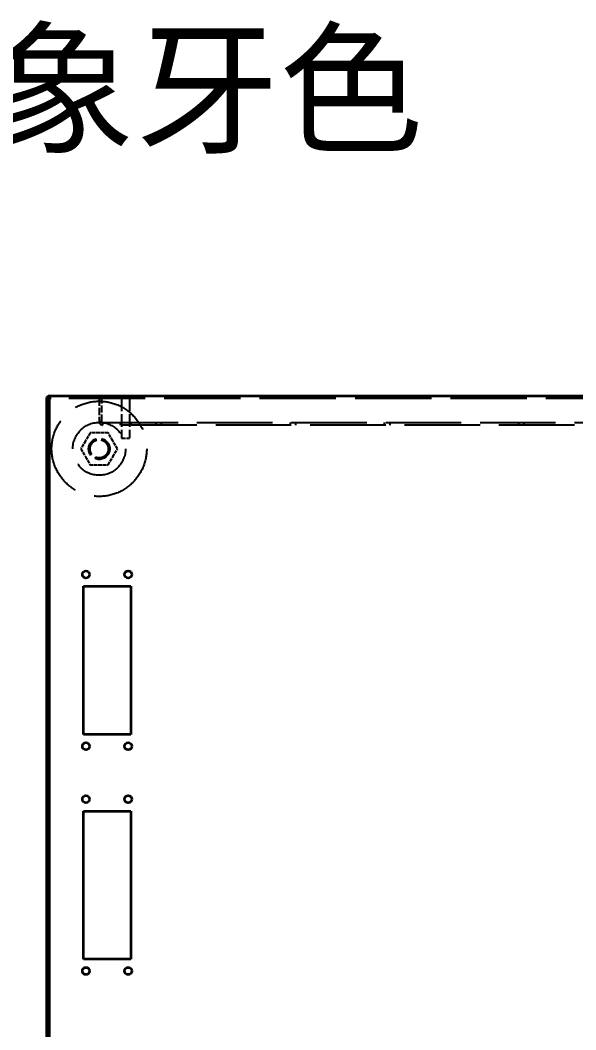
# Model space of a CAD drawing. Header units: millimetres. Extents: x 200 to 5740, y 200 to 4000.
# Drawn here: x 1137 to 1557, y 3194 to 3958 of the extents above; entities that cross this region are included whole.
import ezdxf
from ezdxf.enums import TextEntityAlignment as Align

# ---------------------------------------------------------------- set-up
doc = ezdxf.new("R2010")
doc.units = ezdxf.units.MM
doc.header["$LTSCALE"] = 20
doc.linetypes.add('DASHED', pattern=[0.2067, 0.1654, -0.0413])
for name, color, linetype, lineweight in [('可見 (ISO)', 7, 'Continuous', 35), ('標題 (ISO)', 7, 'Continuous', 50), ('隱藏 (ISO)', 7, 'DASHED', 25)]:
    doc.layers.add(name, color=color, linetype=linetype, lineweight=lineweight)
doc.styles.add('文字型式124', font='kaiu.ttf')
doc.styles.add('文字型式61', font='kaiu.ttf')
doc.styles.add('文字型式65', font='kaiu.ttf')
doc.styles.add('文字型式85', font='kaiu.ttf')
doc.styles.add('文字型式88', font='kaiu.ttf')

# ---------------------------------------------------------------- blocks, each defined once
blk = doc.blocks.new('標題欄框 ISO')
at = {"layer": '標題 (ISO)'}
for tag, p, height, style in [('描述_001', (104.682, 197.697), 4, '文字型式65'), ('狀態_001', (264.797, 30.13), 3.5, '文字型式85'), ('視圖比例_001', (286.455, 30.171), 3.5, '文字型式85'), ('主題_001', (152.195, 28.703), 3.3, '文字型式124'), ('建立日期_001', (285.992, 24.116), 2.5, '文字型式88'), ('工程師_001', (305.416, 17.03), 3.5, '文字型式85'), ('設計師_001', (345.416, 17.03), 3.5, '文字型式85'), ('標題_001', (216.179, 16.901), 3.5, '文字型式85'), ('零件號碼_001', (251.525, 17.134), 3, '文字型式61')]:
    blk.add_attdef(tag, p, '', height=height, dxfattribs=dict(at, style=style))
at = {"layer": '標題 (ISO)', "style": '文字型式85'}
blk.add_attdef('授權者', text='', height=3.5, dxfattribs=at).set_placement((314.948, 41.033), align=Align.TOP_LEFT)
at = {"layer": '標題 (ISO)', "style": '文字型式61'}
blk.add_attdef('材料', text='', height=3, dxfattribs=at).set_placement((247.448, 31.783), align=Align.MIDDLE_CENTER)

msp = doc.modelspace()

# ---------------------------------------------------------------- linework, layer by layer
at = {"layer": '可見 (ISO)'}
for p, q in [((1156.388, 3671.002), (1156.388, 3076.002)), ((1158.388, 3671.002), (1156.388, 3671.002)), ((1158.388, 3671.002), (1158.388, 3076.002)), ((1158.459, 3671.002), (1158.888, 3671.002)), ((1158.459, 3076.002), (1158.459, 3671.002)), ((1158.888, 3673.502), (1158.888, 3671.002)), ((1158.888, 3673.502), (1953.888, 3673.502)), ((1184.388, 3417.502), (1184.388, 3529.502)), ((1184.388, 3529.502), (1220.388, 3529.502)), ((1220.388, 3529.502), (1220.388, 3417.502)), ((1220.388, 3417.502), (1184.388, 3417.502)), ((1184.388, 3247.502), (1184.388, 3359.502)), ((1184.388, 3359.502), (1220.388, 3359.502)), ((1220.388, 3359.502), (1220.388, 3247.502)), ((1220.388, 3247.502), (1184.388, 3247.502))]:
    msp.add_line(p, q, dxfattribs=at)
for centre in [(1186.388, 3538.502), (1218.388, 3538.502), (1186.388, 3408.502), (1218.388, 3408.502), (1186.388, 3368.502), (1218.388, 3368.502), (1186.388, 3238.502), (1218.388, 3238.502)]:
    msp.add_circle(centre, 2.75, dxfattribs=at)
for radius in [2.5, 0.5]:
    msp.add_arc((1158.888, 3671.002), radius, 90, 180, dxfattribs=at)
at = {"layer": '隱藏 (ISO)', "ltscale": 17.482517}
msp.add_line((1953.888, 3671.502), (1158.888, 3671.502), dxfattribs=at)
at = {"layer": '隱藏 (ISO)', "ltscale": 1.66651}
for p, q in [((1196.388, 3671.502), (1196.388, 3654.002)), ((1198.388, 3654.002), (1198.388, 3671.502)), ((1198.459, 3654.002), (1198.459, 3671.502))]:
    msp.add_line(p, q, dxfattribs=at)
at = {"layer": '隱藏 (ISO)', "ltscale": 2.856945}
for p, q in [((1213.388, 3671.502), (1213.388, 3641.502)), ((1219.388, 3671.502), (1219.388, 3641.502))]:
    msp.add_line(p, q, dxfattribs=at)
at = {"layer": '隱藏 (ISO)', "ltscale": 0.19037}
for p, q in [((1198.388, 3654.002), (1196.388, 3654.002)), ((1212.388, 3653.502), (1212.388, 3651.502)), ((1220.388, 3653.502), (1220.388, 3651.502)), ((1239.321, 3653.502), (1239.321, 3651.502)), ((1243.455, 3653.502), (1243.455, 3651.502)), ((1340.921, 3653.502), (1340.921, 3651.502)), ((1345.055, 3653.502), (1345.055, 3651.502)), ((1412.321, 3653.502), (1412.321, 3651.502)), ((1416.455, 3653.502), (1416.455, 3651.502)), ((1513.921, 3653.502), (1513.921, 3651.502)), ((1518.055, 3653.502), (1518.055, 3651.502)), ((1158.388, 3290.752), (1156.388, 3290.752)), ((1158.388, 3287.252), (1156.388, 3287.252)), ((1156.388, 3283.502), (1158.388, 3283.502)), ((1158.388, 3220.752), (1156.388, 3220.752)), ((1158.388, 3217.252), (1156.388, 3217.252))]:
    msp.add_line(p, q, dxfattribs=at)
at = {"layer": '隱藏 (ISO)', "ltscale": 0.040783}
msp.add_line((1198.888, 3654.002), (1198.459, 3654.002), dxfattribs=at)
at = {"layer": '隱藏 (ISO)', "ltscale": 0.373886}
msp.add_line((1198.888, 3654.002), (1198.888, 3651.502), dxfattribs=at)
at = {"layer": '隱藏 (ISO)', "ltscale": 17.295597}
for p, q in [((1198.888, 3653.502), (1913.888, 3653.502)), ((1913.888, 3651.502), (1198.888, 3651.502))]:
    msp.add_line(p, q, dxfattribs=at)
at = {"layer": '隱藏 (ISO)', "ltscale": 0.721853}
for p, q in [((1189.46, 3645.502), (1186.045, 3639.588)), ((1196.289, 3645.502), (1189.46, 3645.502)), ((1203.316, 3645.502), (1196.487, 3645.502)), ((1206.731, 3639.588), (1203.316, 3645.502)), ((1185.946, 3639.417), (1182.532, 3633.502)), ((1210.244, 3633.502), (1206.83, 3639.417)), ((1206.83, 3627.588), (1210.244, 3633.502)), ((1189.46, 3621.502), (1196.289, 3621.502)), ((1196.487, 3621.502), (1203.316, 3621.502)), ((1203.316, 3621.502), (1206.731, 3627.417))]:
    msp.add_line(p, q, dxfattribs=at)
at = {"layer": '隱藏 (ISO)', "ltscale": 0.018712}
for p, q in [((1196.487, 3645.502), (1196.289, 3645.502)), ((1186.045, 3639.588), (1185.946, 3639.417)), ((1206.83, 3639.417), (1206.731, 3639.588)), ((1185.946, 3627.588), (1186.045, 3627.417)), ((1196.289, 3621.502), (1196.487, 3621.502)), ((1206.731, 3627.417), (1206.83, 3627.588))]:
    msp.add_line(p, q, dxfattribs=at)
at = {"layer": '隱藏 (ISO)', "ltscale": 0.897467}
msp.add_line((1213.388, 3641.502), (1219.388, 3641.502), dxfattribs=at)
at = {"layer": '隱藏 (ISO)', "ltscale": 0.721885}
for p, q in [((1182.532, 3633.502), (1185.946, 3627.588)), ((1186.045, 3627.417), (1189.46, 3621.502))]:
    msp.add_line(p, q, dxfattribs=at)
at = {"layer": '隱藏 (ISO)', "ltscale": 18.238564}
msp.add_circle((1196.388, 3633.502), 36, dxfattribs=at)
at = {"layer": '隱藏 (ISO)', "ltscale": 15.198803}
msp.add_circle((1196.388, 3633.502), 20, dxfattribs=at)
at = {"layer": '隱藏 (ISO)', "ltscale": 4.786925}
msp.add_circle((1196.388, 3633.502), 8, dxfattribs=at)
at = {"layer": '隱藏 (ISO)', "ltscale": 4.188547}
msp.add_circle((1196.388, 3633.502), 7, dxfattribs=at)
at = {"layer": '隱藏 (ISO)', "ltscale": 4.13918}
msp.add_circle((1196.388, 3633.502), 6.918, dxfattribs=at)
at = {"layer": '隱藏 (ISO)', "ltscale": 0.373886}
msp.add_arc((1198.888, 3654.002), 2.5, 180, 270, dxfattribs=at)
at = {"layer": '隱藏 (ISO)', "ltscale": 0.074697}
msp.add_arc((1198.888, 3654.002), 0.5, 180, 270, dxfattribs=at)

# ---------------------------------------------------------------- block references
ref = msp.add_blockref('標題欄框 ISO', (-1518.959, -96.219), dxfattribs=dict(xscale=20, yscale=20, zscale=20))
ref.add_attrib('描述_001', '虹牌 62號 象牙色', (569.377, 3865.68), dxfattribs={"layer": '標題 (ISO)', "height": 80, "style": '文字型式65'})

doc.saveas('drawing.dxf')
